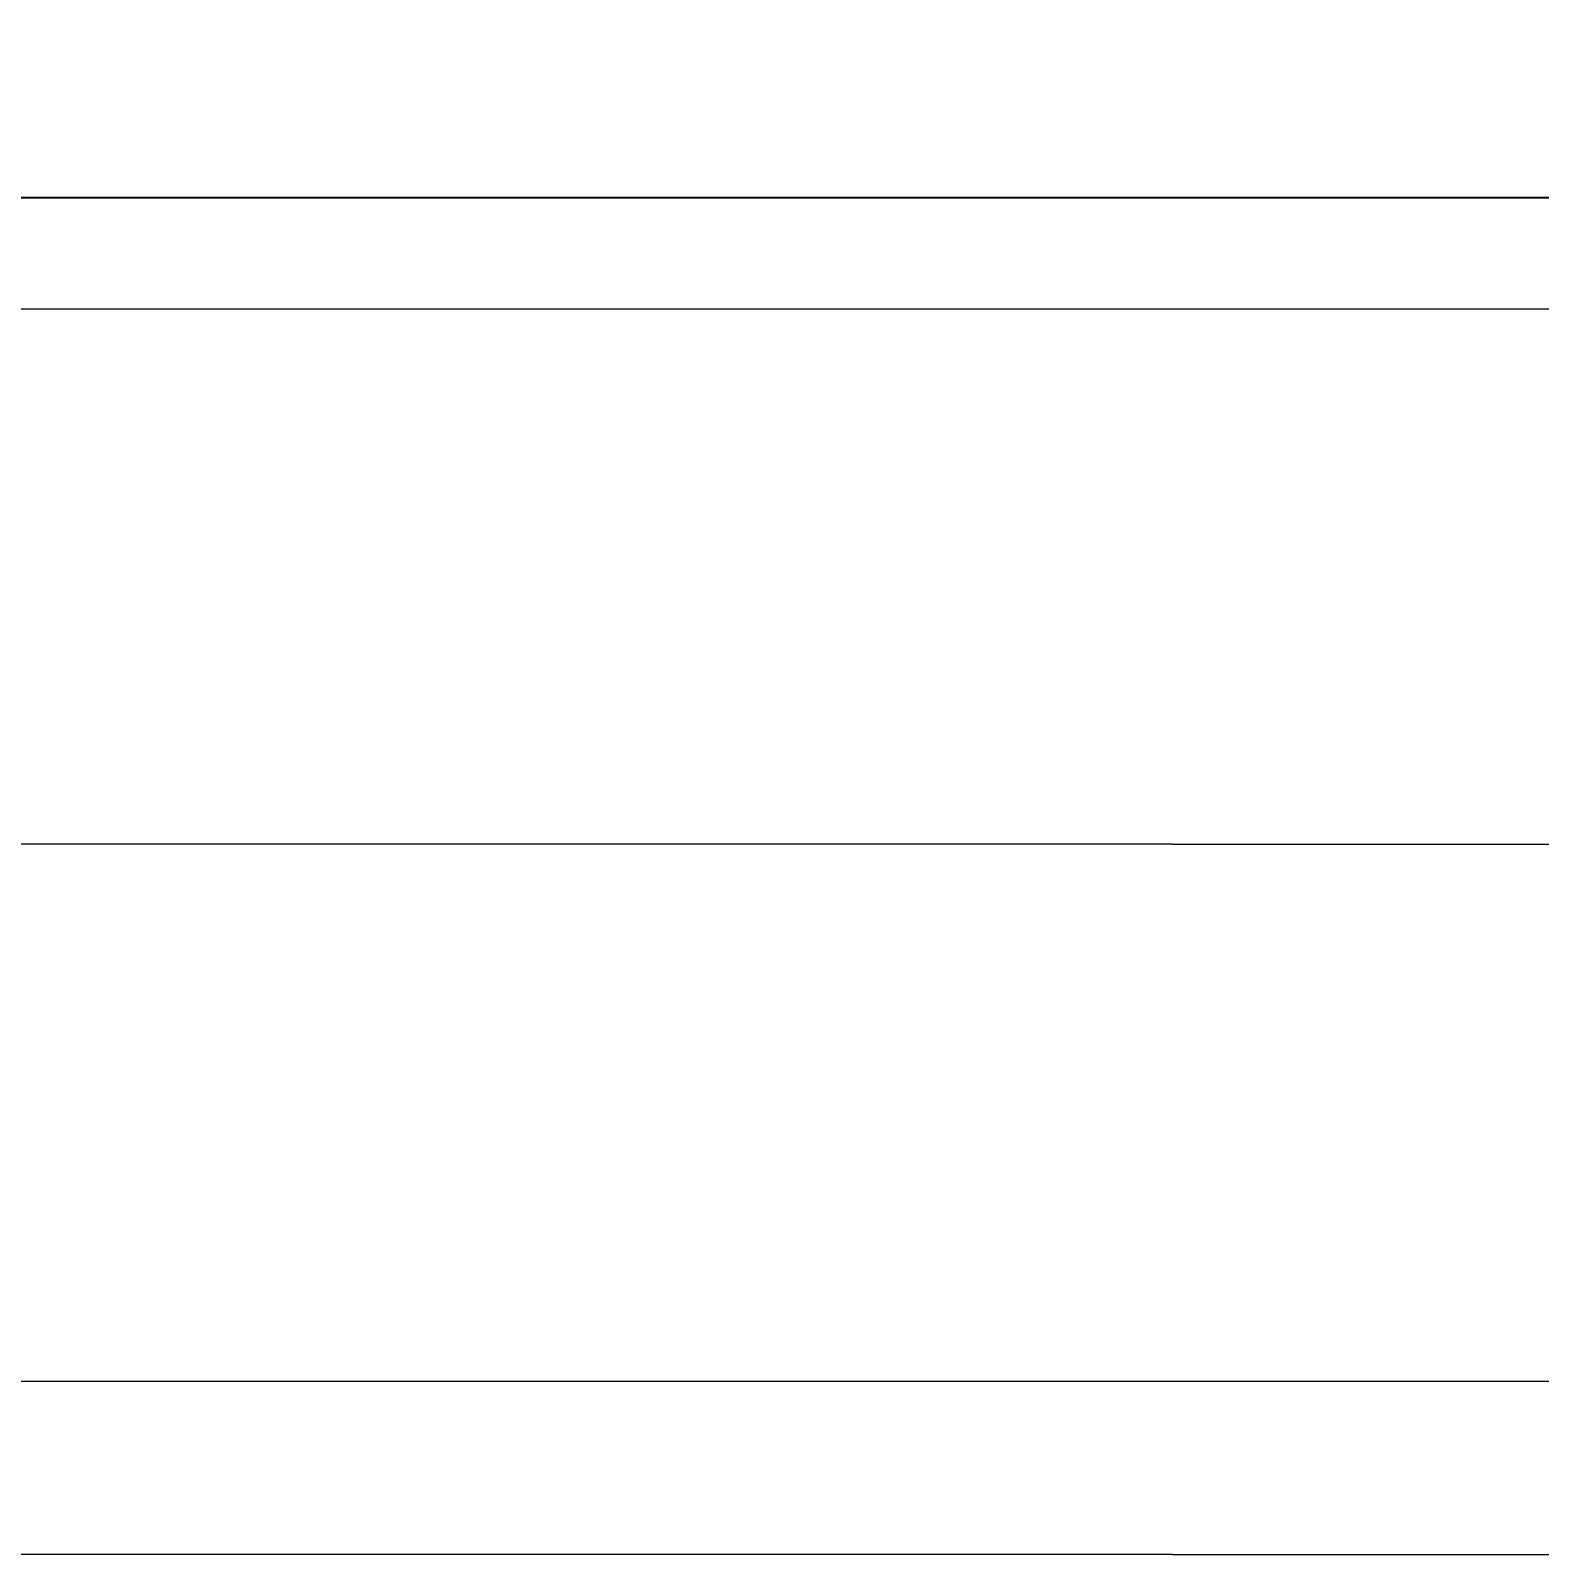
# Model space of a CAD drawing. Header units: millimetres. Extents: x -67 to 4862, y -244 to 3199.
# Drawn here: x 576 to 1088, y 2682 to 3199 of the extents above; entities that cross this region are included whole.
import ezdxf

# ---------------------------------------------------------------- set-up
doc = ezdxf.new("R2010")
doc.units = ezdxf.units.MM
doc.layers.add('ZANO_R', color=7, linetype='Continuous', lineweight=0)
doc.layers.add('ZANO_W', color=1, linetype='Continuous', lineweight=0)
doc.styles.add('Arial', font='arial.ttf')
doc.styles.get("Standard").update_dxf_attribs({"font": 'ARIALUNI.TTF'})
doc.dimstyles.new('pl i ang', dxfattribs={"dimtxt": 50, "dimasz": 50, "dimexe": 1.25, "dimexo": 0.625, "dimgap": 10, "dimtad": 1, "dimtoh": 1, "dimtxsty": 'Standard', "dimcen": 2.5, "dimclrd": 1, "dimclre": 1, "dimclrt": 1, "dimadec": 0, "dimazin": 0, "dimtfac": 1, "dimtmove": 0, "dimatfit": 3, "dimfxl": 1, "dimarcsym": 1})

# ---------------------------------------------------------------- blocks, each defined once
blk = doc.blocks.new('*D386')
at = {"layer": 'ZANO_W', "color": 1, "lineweight": -2}
for p, q in [((63.75, 3104.69), (63.75, 3152.38)), ((2462.9, 3104.69), (2462.9, 3152.38)), ((103.75, 3142.38), (2422.9, 3142.38))]:
    blk.add_line(p, q, dxfattribs=at)
at = {"layer": 'ZANO_W', "color": 1}
for points in [[(103.75, 3149.04), (103.75, 3135.71), (63.75, 3142.38)], [(2422.9, 3135.71), (2422.9, 3149.04), (2462.9, 3142.38)]]:
    blk.add_solid(points, dxfattribs=at)
at = {"layer": 'ZANO_W', "color": 1, "insert": (1263.32, 3172.81), "char_height": 40, "attachment_point": 5, "style": 'Arial'}
blk.add_mtext('2399', dxfattribs=at)

msp = doc.modelspace()

# ---------------------------------------------------------------- linework, layer by layer
at = {"layer": 'ZANO_R'}
for p, q in [((73.75, 3104.54), (963.75, 3104.54)), ((963.75, 3104.54), (1562.9, 3104.54)), ((963.75, 2922.79), (73.75, 2922.79)), ((963.75, 2922.79), (1562.9, 2922.79)), ((73.75, 2740.4), (963.75, 2740.4)), ((963.75, 2740.4), (1562.9, 2740.4)), ((963.75, 2681.53), (323.75, 2681.53)), ((963.75, 2681.52), (323.75, 2681.52)), ((963.75, 2681.53), (1208.32, 2681.53))]:
    msp.add_line(p, q, dxfattribs=at)

# ---------------------------------------------------------------- dimensions: what is measured, and where the dimension line sits
at = {"layer": 'ZANO_W'}
dim = msp.add_linear_dim(base=(2462.9, 3142.38), p1=(63.75, 3094.69), p2=(2462.9, 3094.69), dimstyle='pl i ang', override={"dimtxt": 40, "dimasz": 40, "dimexe": 10, "dimexo": 10, "dimtoh": 0, "dimdec": 0, "dimtxsty": 'Arial', "dimtdec": 0, "dimtmove": 1}, dxfattribs=at)
dim.commit()
dim.dimension.update_dxf_attribs({"geometry": '*D386', "text_midpoint": (1263.32, 3172.81)})

doc.saveas('drawing.dxf')
